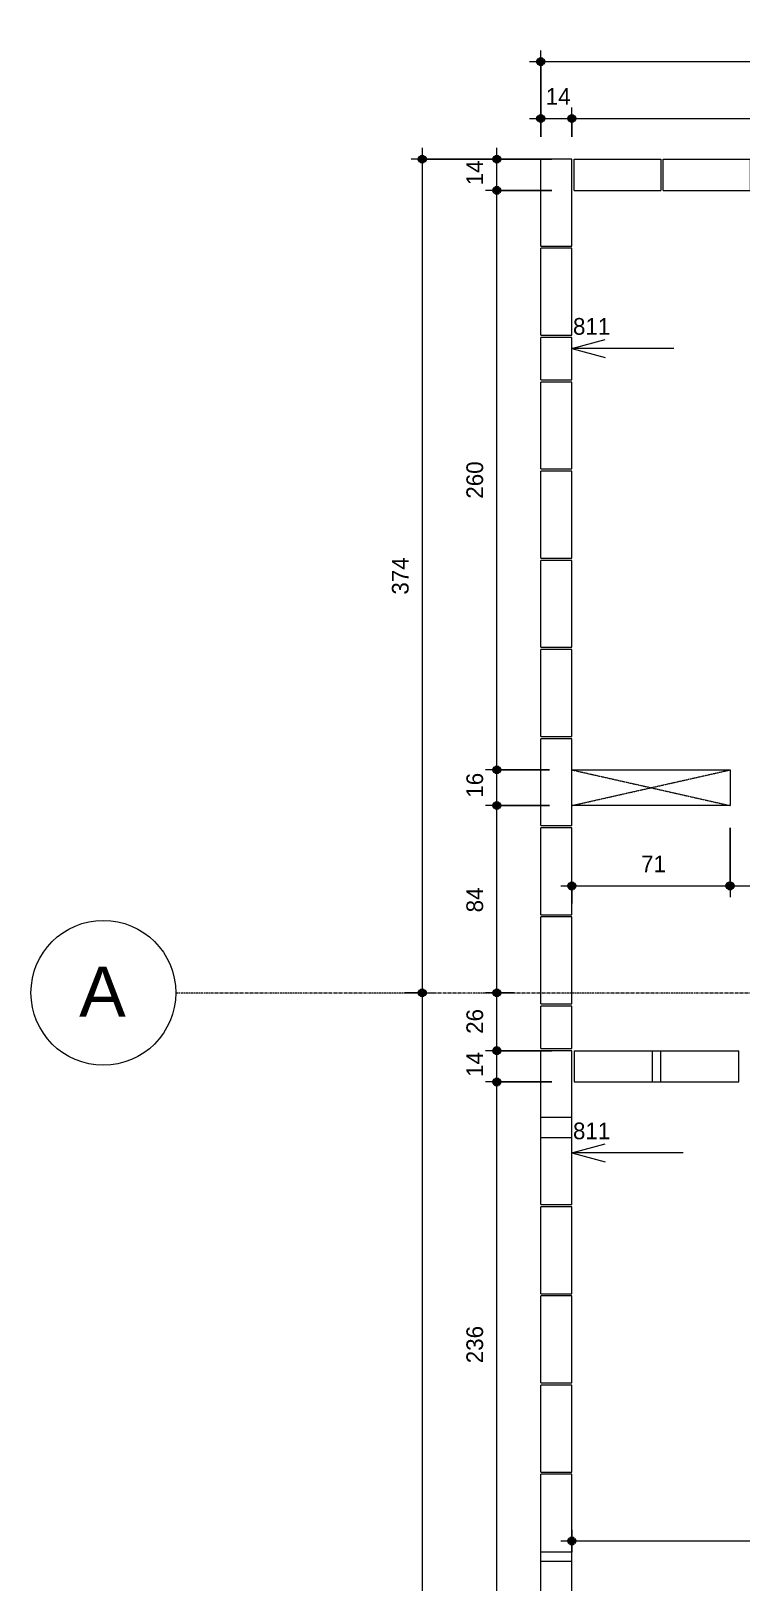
# Model space of a CAD drawing. Header units: centimetres. Extents: x 170 to 15941, y -2277 to 8860.
# Drawn here: x 5572 to 5890, y 166 to 862 of the extents above; entities that cross this region are included whole.
import ezdxf

# ---------------------------------------------------------------- set-up
doc = ezdxf.new("R2010")
doc.units = ezdxf.units.CM
doc.linetypes.add('Linha de eixo', pattern=[2.2225, 1.27, -0.3175, 0.3175, -0.3175])
doc.linetypes.add('Projeção', pattern=[0.396875, 0.238125, -0.15875])
doc.layers.add('A-ANNO-DIMS-1', color=1, linetype='Continuous', lineweight=9, true_color=0xff0000)
for name, color, linetype, lineweight in [('A-ANNO-DIMS-50', 7, 'Continuous', 9), ('A-DETL-THIN', 7, 'Continuous', 9), ('A-FLOR-OVHD', 7, 'Projeção', 9), ('S-BEAM', 7, 'Continuous', 9), ('S-BEAM-1', 7, 'Continuous', 13), ('S-GRID-1', 7, 'Linha de eixo', 9), ('S-GRID-IDEN', 7, 'Continuous', 9)]:
    doc.layers.add(name, color=color, linetype=linetype, lineweight=lineweight)
doc.styles.add('Arial', font='arial.ttf', dxfattribs={"height": 22.5})
doc.styles.add('Bahnschrift_7', font='', dxfattribs={"height": 7.5})
doc.styles.get('Bahnschrift_7').set_extended_font_data('Bahnschrift')
doc.dimstyles.new('COTA_ACUMULADA_1', dxfattribs={"dimscale": 30.48, "dimtxt": 8.33133, "dimasz": 0.049213, "dimexe": 0, "dimexo": 0.0625, "dimgap": 0.131234, "dimtad": 0, "dimjust": 2, "dimdec": 0, "dimzin": 0, "dimdsep": 46, "dimtxsty": 'Bahnschrift_7', "dimblk1": 'NONE', "dimblk2": 'OPEN30', "dimsah": 1, "dimcen": 0.09, "dimse1": 1, "dimsd1": 1, "dimazin": 0, "dimtfac": 1, "dimtdec": 4, "dimtix": 1, "dimtmove": 2, "dimatfit": 3, "dimfxl": 0, "dimfxlon": 1, "dimtvp": 1, "dimtolj": 1, "dimtzin": 0, "dimarcsym": 2})
doc.dimstyles.new('COTA_LINEAR', dxfattribs={"dimscale": 30.48, "dimtxt": 8.33133, "dimasz": 0.393701, "dimexe": 0.164042, "dimexo": 0.328084, "dimgap": 0.131234, "dimtad": 1, "dimdec": 0, "dimzin": 0, "dimdsep": 46, "dimtxsty": 'Bahnschrift_7', "dimblk1": 'DOTSMALL', "dimblk2": 'DOTSMALL', "dimsah": 1, "dimcen": 0.09, "dimdle": 0.164042, "dimazin": 0, "dimtfac": 1, "dimtdec": 4, "dimtix": 1, "dimtmove": 0, "dimatfit": 3, "dimfxl": 1, "dimtvp": 1, "dimtolj": 1, "dimtzin": 0, "dimarcsym": 2})

# ---------------------------------------------------------------- blocks, each defined once
blk = doc.blocks.new('LEONE - BLOCO CANALETA 14X39X2 - LEONE - BLOCO CANALETA 14X39X19-2679375-FORMA DA COBERTURA')
at = {"layer": 'S-BEAM-1'}
for p, q in [((-19.5, 7), (19.5, 7)), ((-19.5, 7), (-19.5, -7)), ((19.5, -7), (19.5, 7)), ((-19.5, -7), (19.5, -7))]:
    blk.add_line(p, q, dxfattribs=at)
blk = doc.blocks.new('LEONE - BLOCO CANALETA 14X19X19 - LEONE - BLOCO CANALETA 14X19X19-561206-FORMA DA COBERTURA')
at = {"layer": 'S-BEAM-1'}
for p, q in [((-9.5, 7), (9.5, 7)), ((-9.5, 7), (-9.5, -7)), ((9.5, -7), (9.5, 7)), ((-9.5, -7), (9.5, -7))]:
    blk.add_line(p, q, dxfattribs=at)
blk = doc.blocks.new('LEONE - BLOCO CANALETA 14X39X2 - LEONE - BLOCO CANALETA 14X39X19-V2-FORMA DA COBERTURA')
at = {"layer": 'S-BEAM-1'}
for p, q in [((-19.5, 7), (19.5, 7)), ((-19.5, -7), (-19.5, 7)), ((19.5, 7), (19.5, -7)), ((-19.5, -7), (19.5, -7))]:
    blk.add_line(p, q, dxfattribs=at)
blk = doc.blocks.new('Eixo - M_Cabeça da grade - Círculo-45800-FORMA DA COBERTURA')
at = {"layer": 'S-GRID-IDEN'}
blk.add_circle((0, 0), 0.65, dxfattribs=at)
blk = doc.blocks.new('DIMBLOCK1-FORMA DA COBERTURA')
at = {"layer": 'A-ANNO-DIMS-50', "lineweight": 35, "true_color": 0xff0000}
h = blk.add_hatch(color=1, dxfattribs=at)
edge = h.paths.add_edge_path()
edge.add_arc((5800.52, 822.48), 1.5, 0, 360)
h = blk.add_hatch(color=1, dxfattribs=at)
edge = h.paths.add_edge_path()
edge.add_arc((5814.52, 822.48), 1.5, 0, 360)
at = {"layer": 'A-ANNO-DIMS-50', "color": 1, "true_color": 0xff0000}
for p, q in [((5795.52, 822.48), (5814.52, 822.48)), ((5800.52, 814.24), (5800.52, 827.48)), ((5800.52, 822.48), (5800.52, 814.24)), ((5814.52, 814.24), (5814.52, 827.48)), ((5814.52, 822.48), (5814.52, 814.24))]:
    blk.add_line(p, q, dxfattribs=at)
at = {"layer": 'A-ANNO-DIMS-50', "color": 1, "lineweight": 35, "true_color": 0xff0000}
for centre in [(5800.52, 822.48), (5814.52, 822.48)]:
    blk.add_circle(centre, 1.5, dxfattribs=at)
at = {"layer": 'A-ANNO-DIMS-50', "color": 0, "insert": (5802.79, 836.13), "char_height": 7.5, "width": 11.3609, "attachment_point": 1, "line_spacing_factor": 1.009858, "style": 'Bahnschrift_7'}
blk.add_mtext('14', dxfattribs=at)
blk = doc.blocks.new('_DotSmall')
at = {"color": 0, "linetype": 'ByBlock', "const_width": 0.5}
blk.add_lwpolyline([(-0.0625, 0, 1), (0.0625, 0, 1)], format="xyb", close=True, dxfattribs=at)
blk = doc.blocks.new('DIMBLOCK2-FORMA DA COBERTURA')
at = {"layer": 'A-ANNO-DIMS-50', "lineweight": 35, "true_color": 0xff0000}
h = blk.add_hatch(color=1, dxfattribs=at)
edge = h.paths.add_edge_path()
edge.add_arc((5814.52, 822.48), 1.5, 0, 360)
h = blk.add_hatch(color=1, dxfattribs=at)
edge = h.paths.add_edge_path()
edge.add_arc((6130.52, 822.48), 1.5, 0, 360)
at = {"layer": 'A-ANNO-DIMS-50', "color": 1, "true_color": 0xff0000}
for p, q in [((5814.52, 814.24), (5814.52, 827.48)), ((5814.52, 822.48), (6130.52, 822.48)), ((5814.52, 822.48), (5814.52, 814.24)), ((6130.52, 799.24), (6130.52, 827.48)), ((6130.52, 822.48), (6130.52, 799.24))]:
    blk.add_line(p, q, dxfattribs=at)
at = {"layer": 'A-ANNO-DIMS-50', "color": 1, "lineweight": 35, "true_color": 0xff0000}
for centre in [(5814.52, 822.48), (6130.52, 822.48)]:
    blk.add_circle(centre, 1.5, dxfattribs=at)
at = {"layer": 'A-ANNO-DIMS-50', "color": 0, "insert": (5965.26, 836.13), "char_height": 7.5, "width": 17.4201, "attachment_point": 1, "line_spacing_factor": 1.009858, "style": 'Bahnschrift_7'}
blk.add_mtext('316', dxfattribs=at)
blk = doc.blocks.new('DIMBLOCK16-FORMA DA COBERTURA')
at = {"layer": 'A-ANNO-DIMS-50', "lineweight": 35, "true_color": 0xff0000}
h = blk.add_hatch(color=1, dxfattribs=at)
edge = h.paths.add_edge_path()
edge.add_arc((5800.52, 847.97), 1.5, 0, 360)
h = blk.add_hatch(color=1, dxfattribs=at)
edge = h.paths.add_edge_path()
edge.add_arc((6625.52, 847.97), 1.5, 0, 360)
at = {"layer": 'A-ANNO-DIMS-50', "color": 1, "true_color": 0xff0000}
for p, q in [((5800.52, 814.24), (5800.52, 852.97)), ((6625.52, 840.09), (6625.52, 852.97)), ((5795.52, 847.97), (6625.52, 847.97)), ((5800.52, 847.97), (5800.52, 814.24)), ((6625.52, 847.97), (6625.52, 840.09))]:
    blk.add_line(p, q, dxfattribs=at)
at = {"layer": 'A-ANNO-DIMS-50', "color": 1, "lineweight": 35, "true_color": 0xff0000}
for centre in [(5800.52, 847.97), (6625.52, 847.97)]:
    blk.add_circle(centre, 1.5, dxfattribs=at)
at = {"layer": 'A-ANNO-DIMS-50', "color": 0, "insert": (6204.5, 861.61), "char_height": 7.5, "width": 20.4496, "attachment_point": 1, "line_spacing_factor": 1.009858, "style": 'Bahnschrift_7'}
blk.add_mtext('825', dxfattribs=at)
blk = doc.blocks.new('DIMBLOCK27-FORMA DA COBERTURA')
at = {"layer": 'A-ANNO-DIMS-50', "lineweight": 35, "true_color": 0xff0000}
h = blk.add_hatch(color=1, dxfattribs=at)
edge = h.paths.add_edge_path()
edge.add_arc((5780.79, 390.24), 1.5, 0, 360)
h = blk.add_hatch(color=1, dxfattribs=at)
edge = h.paths.add_edge_path()
edge.add_arc((5780.79, 154.24), 1.5, 0, 360)
at = {"layer": 'A-ANNO-DIMS-50', "color": 1, "true_color": 0xff0000}
for p, q in [((5805.52, 390.24), (5775.79, 390.24)), ((5780.79, 154.24), (5780.79, 390.24)), ((5780.79, 390.24), (5805.52, 390.24)), ((5805.52, 154.24), (5775.79, 154.24)), ((5780.79, 154.24), (5805.52, 154.24))]:
    blk.add_line(p, q, dxfattribs=at)
at = {"layer": 'A-ANNO-DIMS-50', "color": 1, "lineweight": 35, "true_color": 0xff0000}
for centre in [(5780.79, 390.24), (5780.79, 154.24)]:
    blk.add_circle(centre, 1.5, dxfattribs=at)
at = {"layer": 'A-ANNO-DIMS-50', "color": 0, "insert": (5767.14, 264.04), "char_height": 7.5, "width": 19.6922, "attachment_point": 1, "rotation": 90, "line_spacing_factor": 1.009858, "style": 'Bahnschrift_7'}
blk.add_mtext('236', dxfattribs=at)
blk = doc.blocks.new('DIMBLOCK28-FORMA DA COBERTURA')
at = {"layer": 'A-ANNO-DIMS-50', "lineweight": 35, "true_color": 0xff0000}
h = blk.add_hatch(color=1, dxfattribs=at)
edge = h.paths.add_edge_path()
edge.add_arc((5780.79, 404.24), 1.5, 0, 360)
h = blk.add_hatch(color=1, dxfattribs=at)
edge = h.paths.add_edge_path()
edge.add_arc((5780.79, 390.24), 1.5, 0, 360)
at = {"layer": 'A-ANNO-DIMS-50', "color": 1, "true_color": 0xff0000}
for p, q in [((5805.52, 404.24), (5775.79, 404.24)), ((5780.79, 390.24), (5780.79, 404.24)), ((5780.79, 404.24), (5805.52, 404.24)), ((5805.52, 390.24), (5775.79, 390.24)), ((5780.79, 390.24), (5805.52, 390.24))]:
    blk.add_line(p, q, dxfattribs=at)
at = {"layer": 'A-ANNO-DIMS-50', "color": 1, "lineweight": 35, "true_color": 0xff0000}
for centre in [(5780.79, 404.24), (5780.79, 390.24)]:
    blk.add_circle(centre, 1.5, dxfattribs=at)
at = {"layer": 'A-ANNO-DIMS-50', "color": 0, "insert": (5767.14, 392.51), "char_height": 7.5, "width": 11.3609, "attachment_point": 1, "rotation": 90, "line_spacing_factor": 1.009858, "style": 'Bahnschrift_7'}
blk.add_mtext('14', dxfattribs=at)
blk = doc.blocks.new('DIMBLOCK29-FORMA DA COBERTURA')
at = {"layer": 'A-ANNO-DIMS-50', "lineweight": 35, "true_color": 0xff0000}
h = blk.add_hatch(color=1, dxfattribs=at)
edge = h.paths.add_edge_path()
edge.add_arc((5780.79, 430.24), 1.5, 0, 360)
h = blk.add_hatch(color=1, dxfattribs=at)
edge = h.paths.add_edge_path()
edge.add_arc((5780.79, 404.24), 1.5, 0, 360)
at = {"layer": 'A-ANNO-DIMS-50', "color": 1, "true_color": 0xff0000}
for p, q in [((5788.67, 430.24), (5775.79, 430.24)), ((5780.79, 404.24), (5780.79, 430.24)), ((5780.79, 430.24), (5788.67, 430.24)), ((5805.52, 404.24), (5775.79, 404.24)), ((5780.79, 404.24), (5805.52, 404.24))]:
    blk.add_line(p, q, dxfattribs=at)
at = {"layer": 'A-ANNO-DIMS-50', "color": 1, "lineweight": 35, "true_color": 0xff0000}
for centre in [(5780.79, 430.24), (5780.79, 404.24)]:
    blk.add_circle(centre, 1.5, dxfattribs=at)
at = {"layer": 'A-ANNO-DIMS-50', "color": 0, "insert": (5767.14, 411.82), "char_height": 7.5, "width": 13.0272, "attachment_point": 1, "rotation": 90, "line_spacing_factor": 1.009858, "style": 'Bahnschrift_7'}
blk.add_mtext('26', dxfattribs=at)
blk = doc.blocks.new('DIMBLOCK30-FORMA DA COBERTURA')
at = {"layer": 'A-ANNO-DIMS-50', "lineweight": 35, "true_color": 0xff0000}
h = blk.add_hatch(color=1, dxfattribs=at)
edge = h.paths.add_edge_path()
edge.add_arc((5780.79, 514.24), 1.5, 0, 360)
h = blk.add_hatch(color=1, dxfattribs=at)
edge = h.paths.add_edge_path()
edge.add_arc((5780.79, 430.24), 1.5, 0, 360)
at = {"layer": 'A-ANNO-DIMS-50', "color": 1, "true_color": 0xff0000}
for p, q in [((5804.52, 514.24), (5775.79, 514.24)), ((5780.79, 430.24), (5780.79, 514.24)), ((5780.79, 514.24), (5804.52, 514.24)), ((5788.67, 430.24), (5775.79, 430.24)), ((5780.79, 430.24), (5788.67, 430.24))]:
    blk.add_line(p, q, dxfattribs=at)
at = {"layer": 'A-ANNO-DIMS-50', "color": 1, "lineweight": 35, "true_color": 0xff0000}
for centre in [(5780.79, 514.24), (5780.79, 430.24)]:
    blk.add_circle(centre, 1.5, dxfattribs=at)
at = {"layer": 'A-ANNO-DIMS-50', "color": 0, "insert": (5767.14, 466.31), "char_height": 7.5, "width": 14.239, "attachment_point": 1, "rotation": 90, "line_spacing_factor": 1.009858, "style": 'Bahnschrift_7'}
blk.add_mtext('84', dxfattribs=at)
blk = doc.blocks.new('DIMBLOCK31-FORMA DA COBERTURA')
at = {"layer": 'A-ANNO-DIMS-50', "lineweight": 35, "true_color": 0xff0000}
h = blk.add_hatch(color=1, dxfattribs=at)
edge = h.paths.add_edge_path()
edge.add_arc((5780.79, 530.24), 1.5, 0, 360)
h = blk.add_hatch(color=1, dxfattribs=at)
edge = h.paths.add_edge_path()
edge.add_arc((5780.79, 514.24), 1.5, 0, 360)
at = {"layer": 'A-ANNO-DIMS-50', "color": 1, "true_color": 0xff0000}
for p, q in [((5804.52, 530.24), (5775.79, 530.24)), ((5780.79, 514.24), (5780.79, 530.24)), ((5780.79, 530.24), (5804.52, 530.24)), ((5804.52, 514.24), (5775.79, 514.24)), ((5780.79, 514.24), (5804.52, 514.24))]:
    blk.add_line(p, q, dxfattribs=at)
at = {"layer": 'A-ANNO-DIMS-50', "color": 1, "lineweight": 35, "true_color": 0xff0000}
for centre in [(5780.79, 530.24), (5780.79, 514.24)]:
    blk.add_circle(centre, 1.5, dxfattribs=at)
at = {"layer": 'A-ANNO-DIMS-50', "color": 0, "insert": (5767.14, 517.76), "char_height": 7.5, "width": 10.755, "attachment_point": 1, "rotation": 90, "line_spacing_factor": 1.009858, "style": 'Bahnschrift_7'}
blk.add_mtext('16', dxfattribs=at)
blk = doc.blocks.new('DIMBLOCK32-FORMA DA COBERTURA')
at = {"layer": 'A-ANNO-DIMS-50', "lineweight": 35, "true_color": 0xff0000}
h = blk.add_hatch(color=1, dxfattribs=at)
edge = h.paths.add_edge_path()
edge.add_arc((5780.79, 790.24), 1.5, 0, 360)
h = blk.add_hatch(color=1, dxfattribs=at)
edge = h.paths.add_edge_path()
edge.add_arc((5780.79, 530.24), 1.5, 0, 360)
at = {"layer": 'A-ANNO-DIMS-50', "color": 1, "true_color": 0xff0000}
for p, q in [((5805.52, 790.24), (5775.79, 790.24)), ((5780.79, 530.24), (5780.79, 790.24)), ((5780.79, 790.24), (5805.52, 790.24)), ((5804.52, 530.24), (5775.79, 530.24)), ((5780.79, 530.24), (5804.52, 530.24))]:
    blk.add_line(p, q, dxfattribs=at)
at = {"layer": 'A-ANNO-DIMS-50', "color": 1, "lineweight": 35, "true_color": 0xff0000}
for centre in [(5780.79, 790.24), (5780.79, 530.24)]:
    blk.add_circle(centre, 1.5, dxfattribs=at)
at = {"layer": 'A-ANNO-DIMS-50', "color": 0, "insert": (5767.14, 651.91), "char_height": 7.5, "width": 19.9952, "attachment_point": 1, "rotation": 90, "line_spacing_factor": 1.009858, "style": 'Bahnschrift_7'}
blk.add_mtext('260', dxfattribs=at)
blk = doc.blocks.new('DIMBLOCK33-FORMA DA COBERTURA')
at = {"layer": 'A-ANNO-DIMS-50', "lineweight": 35, "true_color": 0xff0000}
h = blk.add_hatch(color=1, dxfattribs=at)
edge = h.paths.add_edge_path()
edge.add_arc((5780.79, 804.24), 1.5, 0, 360)
h = blk.add_hatch(color=1, dxfattribs=at)
edge = h.paths.add_edge_path()
edge.add_arc((5780.79, 790.24), 1.5, 0, 360)
at = {"layer": 'A-ANNO-DIMS-50', "color": 1, "true_color": 0xff0000}
for p, q in [((5780.79, 790.24), (5780.79, 809.24)), ((5805.52, 804.24), (5775.79, 804.24)), ((5780.79, 804.24), (5805.52, 804.24)), ((5805.52, 790.24), (5775.79, 790.24)), ((5780.79, 790.24), (5805.52, 790.24))]:
    blk.add_line(p, q, dxfattribs=at)
at = {"layer": 'A-ANNO-DIMS-50', "color": 1, "lineweight": 35, "true_color": 0xff0000}
for centre in [(5780.79, 804.24), (5780.79, 790.24)]:
    blk.add_circle(centre, 1.5, dxfattribs=at)
at = {"layer": 'A-ANNO-DIMS-50', "color": 0, "insert": (5767.14, 792.51), "char_height": 7.5, "width": 11.3609, "attachment_point": 1, "rotation": 90, "line_spacing_factor": 1.009858, "style": 'Bahnschrift_7'}
blk.add_mtext('14', dxfattribs=at)
blk = doc.blocks.new('DIMBLOCK34-FORMA DA COBERTURA')
at = {"layer": 'A-ANNO-DIMS-50', "lineweight": 35, "true_color": 0xff0000}
h = blk.add_hatch(color=1, dxfattribs=at)
edge = h.paths.add_edge_path()
edge.add_arc((5747.34, 804.24), 1.5, 0, 360)
h = blk.add_hatch(color=1, dxfattribs=at)
edge = h.paths.add_edge_path()
edge.add_arc((5747.34, 430.24), 1.5, 0, 360)
at = {"layer": 'A-ANNO-DIMS-50', "color": 1, "true_color": 0xff0000}
for p, q in [((5747.34, 809.24), (5747.34, 430.24)), ((5790.52, 804.24), (5742.34, 804.24)), ((5747.34, 804.24), (5790.52, 804.24)), ((5739.46, 430.24), (5752.34, 430.24)), ((5747.34, 430.24), (5739.46, 430.24))]:
    blk.add_line(p, q, dxfattribs=at)
at = {"layer": 'A-ANNO-DIMS-50', "color": 1, "lineweight": 35, "true_color": 0xff0000}
for centre in [(5747.34, 804.24), (5747.34, 430.24)]:
    blk.add_circle(centre, 1.5, dxfattribs=at)
at = {"layer": 'A-ANNO-DIMS-50', "color": 0, "insert": (5733.7, 608.85), "char_height": 7.5, "width": 20.1467, "attachment_point": 1, "rotation": 90, "line_spacing_factor": 1.009858, "style": 'Bahnschrift_7'}
blk.add_mtext('374', dxfattribs=at)
blk = doc.blocks.new('DIMBLOCK35-FORMA DA COBERTURA')
at = {"layer": 'A-ANNO-DIMS-50', "lineweight": 35, "true_color": 0xff0000}
h = blk.add_hatch(color=1, dxfattribs=at)
edge = h.paths.add_edge_path()
edge.add_arc((5747.34, 430.24), 1.5, 0, 360)
h = blk.add_hatch(color=1, dxfattribs=at)
edge = h.paths.add_edge_path()
edge.add_arc((5747.34, -133.76), 1.5, 0, 360)
at = {"layer": 'A-ANNO-DIMS-50', "color": 1, "true_color": 0xff0000}
for p, q in [((5739.46, 430.24), (5752.34, 430.24)), ((5747.34, 430.24), (5739.46, 430.24)), ((5747.34, 430.24), (5747.34, -133.76)), ((5739.46, -133.76), (5752.34, -133.76)), ((5747.34, -133.76), (5739.46, -133.76))]:
    blk.add_line(p, q, dxfattribs=at)
at = {"layer": 'A-ANNO-DIMS-50', "color": 1, "lineweight": 35, "true_color": 0xff0000}
for centre in [(5747.34, 430.24), (5747.34, -133.76)]:
    blk.add_circle(centre, 1.5, dxfattribs=at)
at = {"layer": 'A-ANNO-DIMS-50', "color": 0, "insert": (5733.7, 139.72), "char_height": 7.5, "width": 20.4496, "attachment_point": 1, "rotation": 90, "line_spacing_factor": 1.009858, "style": 'Bahnschrift_7'}
blk.add_mtext('564', dxfattribs=at)
blk = doc.blocks.new('DIMBLOCK74-FORMA DA COBERTURA')
at = {"layer": 'A-ANNO-DIMS-50', "lineweight": 35, "true_color": 0xff0000}
h = blk.add_hatch(color=1, dxfattribs=at)
edge = h.paths.add_edge_path()
edge.add_arc((5814.52, 478.16), 1.5, 0, 360)
h = blk.add_hatch(color=1, dxfattribs=at)
edge = h.paths.add_edge_path()
edge.add_arc((5885.52, 478.16), 1.5, 0, 360)
at = {"layer": 'A-ANNO-DIMS-50', "color": 1, "true_color": 0xff0000}
for p, q in [((5885.52, 504.24), (5885.52, 473.16)), ((5885.52, 478.16), (5885.52, 504.24)), ((5814.52, 470.28), (5814.52, 483.16)), ((5809.52, 478.16), (5885.52, 478.16)), ((5814.52, 478.16), (5814.52, 470.28))]:
    blk.add_line(p, q, dxfattribs=at)
at = {"layer": 'A-ANNO-DIMS-50', "color": 1, "lineweight": 35, "true_color": 0xff0000}
for centre in [(5814.52, 478.16), (5885.52, 478.16)]:
    blk.add_circle(centre, 1.5, dxfattribs=at)
at = {"layer": 'A-ANNO-DIMS-50', "color": 0, "insert": (5845.6, 491.81), "char_height": 7.5, "width": 10.6035, "attachment_point": 1, "line_spacing_factor": 1.009858, "style": 'Bahnschrift_7'}
blk.add_mtext('71', dxfattribs=at)
blk = doc.blocks.new('DIMBLOCK75-FORMA DA COBERTURA')
at = {"layer": 'A-ANNO-DIMS-50', "lineweight": 35, "true_color": 0xff0000}
h = blk.add_hatch(color=1, dxfattribs=at)
edge = h.paths.add_edge_path()
edge.add_arc((5885.52, 478.16), 1.5, 0, 360)
h = blk.add_hatch(color=1, dxfattribs=at)
edge = h.paths.add_edge_path()
edge.add_arc((6130.52, 478.16), 1.5, 0, 360)
at = {"layer": 'A-ANNO-DIMS-50', "color": 1, "true_color": 0xff0000}
for p, q in [((5885.52, 504.24), (5885.52, 473.16)), ((5885.52, 478.16), (5885.52, 504.24)), ((6130.52, 485.24), (6130.52, 473.16)), ((6130.52, 478.16), (6130.52, 485.24)), ((5885.52, 478.16), (6130.52, 478.16))]:
    blk.add_line(p, q, dxfattribs=at)
at = {"layer": 'A-ANNO-DIMS-50', "color": 1, "lineweight": 35, "true_color": 0xff0000}
for centre in [(5885.52, 478.16), (6130.52, 478.16)]:
    blk.add_circle(centre, 1.5, dxfattribs=at)
at = {"layer": 'A-ANNO-DIMS-50', "color": 0, "insert": (5999.5, 491.81), "char_height": 7.5, "width": 20.4496, "attachment_point": 1, "line_spacing_factor": 1.009858, "style": 'Bahnschrift_7'}
blk.add_mtext('245', dxfattribs=at)
blk = doc.blocks.new('DIMBLOCK94-FORMA DA COBERTURA')
at = {"layer": 'A-ANNO-DIMS-50', "lineweight": 35, "true_color": 0xff0000}
h = blk.add_hatch(color=1, dxfattribs=at)
edge = h.paths.add_edge_path()
edge.add_arc((5814.52, 184.29), 1.5, 0, 360)
h = blk.add_hatch(color=1, dxfattribs=at)
edge = h.paths.add_edge_path()
edge.add_arc((6130.52, 184.29), 1.5, 0, 360)
at = {"layer": 'A-ANNO-DIMS-50', "color": 1, "true_color": 0xff0000}
for p, q in [((5814.52, 189.24), (5814.52, 179.29)), ((5814.52, 184.29), (5814.52, 189.24)), ((6130.52, 176.41), (6130.52, 189.29)), ((5809.52, 184.29), (6130.52, 184.29)), ((6130.52, 184.29), (6130.52, 176.41))]:
    blk.add_line(p, q, dxfattribs=at)
at = {"layer": 'A-ANNO-DIMS-50', "color": 1, "lineweight": 35, "true_color": 0xff0000}
for centre in [(5814.52, 184.29), (6130.52, 184.29)]:
    blk.add_circle(centre, 1.5, dxfattribs=at)
at = {"layer": 'A-ANNO-DIMS-50', "color": 0, "insert": (5965.26, 197.94), "char_height": 7.5, "width": 17.4201, "attachment_point": 1, "line_spacing_factor": 1.009858, "style": 'Bahnschrift_7'}
blk.add_mtext('316', dxfattribs=at)
blk = doc.blocks.new('DIMBLOCK286-FORMA DA COBERTURA')
at = {"layer": 'A-ANNO-DIMS-50', "color": 1, "true_color": 0xff0000}
for p, q in [((5814.52, 358.39), (5829.52, 362.4)), ((5814.52, 358.39), (5829.52, 354.37)), ((5864.52, 358.39), (5814.52, 358.39)), ((5814.52, 358.39), (5814.52, 358.39)), ((5814.52, 358.39), (5814.52, 358.39))]:
    blk.add_line(p, q, dxfattribs=at)
at = {"layer": 'A-ANNO-DIMS-50', "color": 0, "insert": (5815.02, 372.03), "char_height": 7.5, "width": 15.6023, "attachment_point": 1, "line_spacing_factor": 1.009858, "style": 'Bahnschrift_7'}
blk.add_mtext('811', dxfattribs=at)
blk = doc.blocks.new('_None')
blk = doc.blocks.new('_Open30')
at = {"color": 0, "linetype": 'ByBlock', "lineweight": -2}
for p, q in [((-1, 0.27), (0, 0)), ((0, 0), (-1, -0.27)), ((0, 0), (-1, 0))]:
    blk.add_line(p, q, dxfattribs=at)
blk = doc.blocks.new('DIMBLOCK290-FORMA DA COBERTURA')
at = {"layer": 'A-ANNO-DIMS-50', "color": 1, "true_color": 0xff0000}
for p, q in [((5814.52, 719.32), (5829.52, 723.34)), ((5814.52, 719.32), (5829.52, 715.3)), ((5860.23, 719.32), (5814.52, 719.32)), ((5814.52, 719.32), (5814.52, 719.32)), ((5814.52, 719.32), (5814.52, 719.32))]:
    blk.add_line(p, q, dxfattribs=at)
at = {"layer": 'A-ANNO-DIMS-50', "color": 0, "insert": (5815.02, 732.96), "char_height": 7.5, "width": 15.6023, "attachment_point": 1, "line_spacing_factor": 1.009858, "style": 'Bahnschrift_7'}
blk.add_mtext('811', dxfattribs=at)

msp = doc.modelspace()

# ---------------------------------------------------------------- linework, layer by layer
at = {"layer": 'A-DETL-THIN'}
for p, q in [((5814.52, 530.24), (5885.52, 530.24)), ((5814.52, 514.24), (5814.52, 530.24)), ((5885.52, 530.24), (5885.52, 514.24)), ((5885.52, 514.24), (5814.52, 514.24))]:
    msp.add_line(p, q, dxfattribs=at)
at = {"layer": 'A-FLOR-OVHD'}
for p, q in [((5814.52, 530.24), (5885.52, 514.24)), ((5814.52, 514.24), (5885.52, 530.24))]:
    msp.add_line(p, q, dxfattribs=at)
at = {"layer": 'S-GRID-1'}
msp.add_line((5636.63, 430.24), (8470.88, 430.24), dxfattribs=at)

# ---------------------------------------------------------------- block references
at = {"layer": 'S-BEAM'}
for name, p, rotation in [('LEONE - BLOCO CANALETA 14X39X2 - LEONE - BLOCO CANALETA 14X39X19-2679375-FORMA DA COBERTURA', (5807.52, 784.74), 89.99999999999974), ('LEONE - BLOCO CANALETA 14X39X2 - LEONE - BLOCO CANALETA 14X39X19-2679375-FORMA DA COBERTURA', (5807.52, 744.74), 89.99999999999974), ('LEONE - BLOCO CANALETA 14X19X19 - LEONE - BLOCO CANALETA 14X19X19-561206-FORMA DA COBERTURA', (5807.52, 714.74), 89.99999999999945), ('LEONE - BLOCO CANALETA 14X39X2 - LEONE - BLOCO CANALETA 14X39X19-2679375-FORMA DA COBERTURA', (5807.52, 684.74), 89.99999999999974), ('LEONE - BLOCO CANALETA 14X39X2 - LEONE - BLOCO CANALETA 14X39X19-2679375-FORMA DA COBERTURA', (5807.52, 644.74), 89.99999999999974), ('LEONE - BLOCO CANALETA 14X39X2 - LEONE - BLOCO CANALETA 14X39X19-2679375-FORMA DA COBERTURA', (5807.52, 604.74), 89.99999999999974), ('LEONE - BLOCO CANALETA 14X39X2 - LEONE - BLOCO CANALETA 14X39X19-2679375-FORMA DA COBERTURA', (5807.52, 564.74), 89.99999999999974), ('LEONE - BLOCO CANALETA 14X39X2 - LEONE - BLOCO CANALETA 14X39X19-2679375-FORMA DA COBERTURA', (5807.52, 524.74), 89.99999999999974), ('LEONE - BLOCO CANALETA 14X39X2 - LEONE - BLOCO CANALETA 14X39X19-2679375-FORMA DA COBERTURA', (5807.52, 484.74), 89.99999999999974), ('LEONE - BLOCO CANALETA 14X39X2 - LEONE - BLOCO CANALETA 14X39X19-2679375-FORMA DA COBERTURA', (5807.52, 444.74), 89.99999999999974), ('LEONE - BLOCO CANALETA 14X19X19 - LEONE - BLOCO CANALETA 14X19X19-561206-FORMA DA COBERTURA', (5807.52, 414.74), 89.99999999999945), ('LEONE - BLOCO CANALETA 14X39X2 - LEONE - BLOCO CANALETA 14X39X19-2679375-FORMA DA COBERTURA', (5807.52, 384.74), 89.99999999999974), ('LEONE - BLOCO CANALETA 14X39X2 - LEONE - BLOCO CANALETA 14X39X19-2679375-FORMA DA COBERTURA', (5807.52, 354.74), 89.99999999999974), ('LEONE - BLOCO CANALETA 14X39X2 - LEONE - BLOCO CANALETA 14X39X19-2679375-FORMA DA COBERTURA', (5807.52, 314.74), 89.99999999999974), ('LEONE - BLOCO CANALETA 14X39X2 - LEONE - BLOCO CANALETA 14X39X19-2679375-FORMA DA COBERTURA', (5807.52, 274.74), 89.99999999999974), ('LEONE - BLOCO CANALETA 14X39X2 - LEONE - BLOCO CANALETA 14X39X19-2679375-FORMA DA COBERTURA', (5807.52, 234.74), 89.99999999999974), ('LEONE - BLOCO CANALETA 14X39X2 - LEONE - BLOCO CANALETA 14X39X19-2679375-FORMA DA COBERTURA', (5807.52, 194.74), 89.99999999999974), ('LEONE - BLOCO CANALETA 14X39X2 - LEONE - BLOCO CANALETA 14X39X19-2679375-FORMA DA COBERTURA', (5807.52, 159.74), 89.99999999999974)]:
    msp.add_blockref(name, p, dxfattribs=dict(at, rotation=rotation))
for name, p in [('LEONE - BLOCO CANALETA 14X39X2 - LEONE - BLOCO CANALETA 14X39X19-V2-FORMA DA COBERTURA', (5835.02, 797.24)), ('LEONE - BLOCO CANALETA 14X39X2 - LEONE - BLOCO CANALETA 14X39X19-V2-FORMA DA COBERTURA', (5875.02, 797.24)), ('LEONE - BLOCO CANALETA 14X39X2 - LEONE - BLOCO CANALETA 14X39X19-2679375-FORMA DA COBERTURA', (5835.02, 397.24)), ('LEONE - BLOCO CANALETA 14X39X2 - LEONE - BLOCO CANALETA 14X39X19-2679375-FORMA DA COBERTURA', (5870.02, 397.24))]:
    msp.add_blockref(name, p, dxfattribs=at)
at = {"layer": 'S-GRID-IDEN', "xscale": 49.99999999999998, "yscale": 49.99999999999998, "zscale": 49.99999999999998, "rotation": 269.9999999999994}
msp.add_blockref('Eixo - M_Cabeça da grade - Círculo-45800-FORMA DA COBERTURA', (5604.13, 430.24), dxfattribs=at)

# ---------------------------------------------------------------- dimensions: what is measured, and where the dimension line sits
at = {"layer": 'A-ANNO-DIMS-1'}
for base, p1, p2, override, picture, middle in [((6625.52, 847.97), (5800.52, 804.24), (6625.52, 850.09), {"dimpost": '<>', "dimfxl": 826.272897}, 'DIMBLOCK16-FORMA DA COBERTURA', (6213.02, 855.8)), ((5814.52, 822.48), (5800.52, 804.24), (5814.52, 804.24), {"dimpost": '<>', "dimfxl": 14}, 'DIMBLOCK1-FORMA DA COBERTURA', (5807.52, 830.23)), ((6130.52, 822.48), (5814.52, 804.24), (6130.52, 789.24), {"dimpost": '<>', "dimfxl": 316.355812}, 'DIMBLOCK2-FORMA DA COBERTURA', (5972.52, 830.31)), ((5885.52, 478.16), (5814.52, 480.28), (5885.52, 514.24), {"dimpost": '<>', "dimfxl": 78.705116}, 'DIMBLOCK74-FORMA DA COBERTURA', (5850.02, 485.91)), ((6130.52, 478.16), (5885.52, 514.24), (6130.52, 495.24), {"dimpost": '<>', "dimfxl": 245.73563}, 'DIMBLOCK75-FORMA DA COBERTURA', (6008.02, 485.99)), ((6130.52, 184.29), (5814.52, 179.24), (6130.52, 186.41), {"dimpost": '<>', "dimfxl": 316.081355}, 'DIMBLOCK94-FORMA DA COBERTURA', (5972.52, 192.12))]:
    dim = msp.add_linear_dim(base=base, p1=p1, p2=p2, dimstyle='COTA_LINEAR', override=override, dxfattribs=at)
    dim.commit()
    dim.dimension.update_dxf_attribs({"geometry": picture, "text_midpoint": middle})
for base, p1, p2, override, picture, middle in [((5747.34, 430.24), (5800.52, 804.24), (5749.46, 430.24), {"dimpost": '<>', "dimfxl": 377.468149}, 'DIMBLOCK34-FORMA DA COBERTURA', (5739.51, 617.24)), ((5780.79, 804.24), (5815.52, 790.24), (5815.52, 804.24), {"dimpost": '<>', "dimfxl": 14}, 'DIMBLOCK33-FORMA DA COBERTURA', (5773.04, 797.24)), ((5780.79, 790.24), (5814.52, 530.24), (5815.52, 790.24), {"dimpost": '<>', "dimfxl": 260.001923}, 'DIMBLOCK32-FORMA DA COBERTURA', (5772.95, 660.24)), ((5780.79, 530.24), (5814.52, 514.24), (5814.52, 530.24), {"dimpost": '<>', "dimfxl": 16}, 'DIMBLOCK31-FORMA DA COBERTURA', (5773, 522.24)), ((5780.79, 514.24), (5778.67, 430.24), (5814.52, 514.24), {"dimpost": '<>', "dimfxl": 91.331082}, 'DIMBLOCK30-FORMA DA COBERTURA', (5772.96, 472.24)), ((5747.34, -133.76), (5749.46, 430.24), (5749.46, -133.76), {"dimpost": '<>', "dimfxl": 564}, 'DIMBLOCK35-FORMA DA COBERTURA', (5739.55, 148.24)), ((5780.79, 430.24), (5815.52, 404.24), (5778.67, 430.24), {"dimpost": '<>', "dimfxl": 45.103166}, 'DIMBLOCK29-FORMA DA COBERTURA', (5772.96, 417.24)), ((5780.79, 404.24), (5815.52, 390.24), (5815.52, 404.24), {"dimpost": '<>', "dimfxl": 14}, 'DIMBLOCK28-FORMA DA COBERTURA', (5773.04, 397.24)), ((5780.79, 390.24), (5815.52, 154.24), (5815.52, 390.24), {"dimpost": '<>', "dimfxl": 236}, 'DIMBLOCK27-FORMA DA COBERTURA', (5772.96, 272.24))]:
    dim = msp.add_linear_dim(base=base, p1=p1, p2=p2, angle=90, dimstyle='COTA_LINEAR', override=override, dxfattribs=at)
    dim.commit()
    dim.dimension.update_dxf_attribs({"geometry": picture, "text_midpoint": middle})
for base, p1, p2, picture, middle in [((5814.52, 719.32), (6625.52, 719.32), (5814.52, 719.32), 'DIMBLOCK290-FORMA DA COBERTURA', (5822.82, 727.96)), ((5814.52, 358.39), (6625.52, 358.39), (5814.52, 358.39), 'DIMBLOCK286-FORMA DA COBERTURA', (5822.82, 367.03))]:
    dim = msp.add_linear_dim(base=base, p1=p1, p2=p2, dimstyle='COTA_ACUMULADA_1', override={"dimpost": '<>', "dimfxl": 811}, dxfattribs=at)
    dim.commit()
    dim.dimension.update_dxf_attribs({"geometry": picture, "text_midpoint": middle, "dimtype": 160})

# ---------------------------------------------------------------- next in the draw order: texts
at = {"layer": 'S-GRID-IDEN', "insert": (5593.25, 442.01), "char_height": 22.5, "width": 25.654, "attachment_point": 1, "style": 'Arial', "bg_fill": 3, "box_fill_scale": 1.25, "bg_fill_color": 9, "bg_fill_true_color": 13158600, "bg_fill_transparency": 0}
msp.add_mtext('A', dxfattribs=at)

doc.saveas('drawing.dxf')
